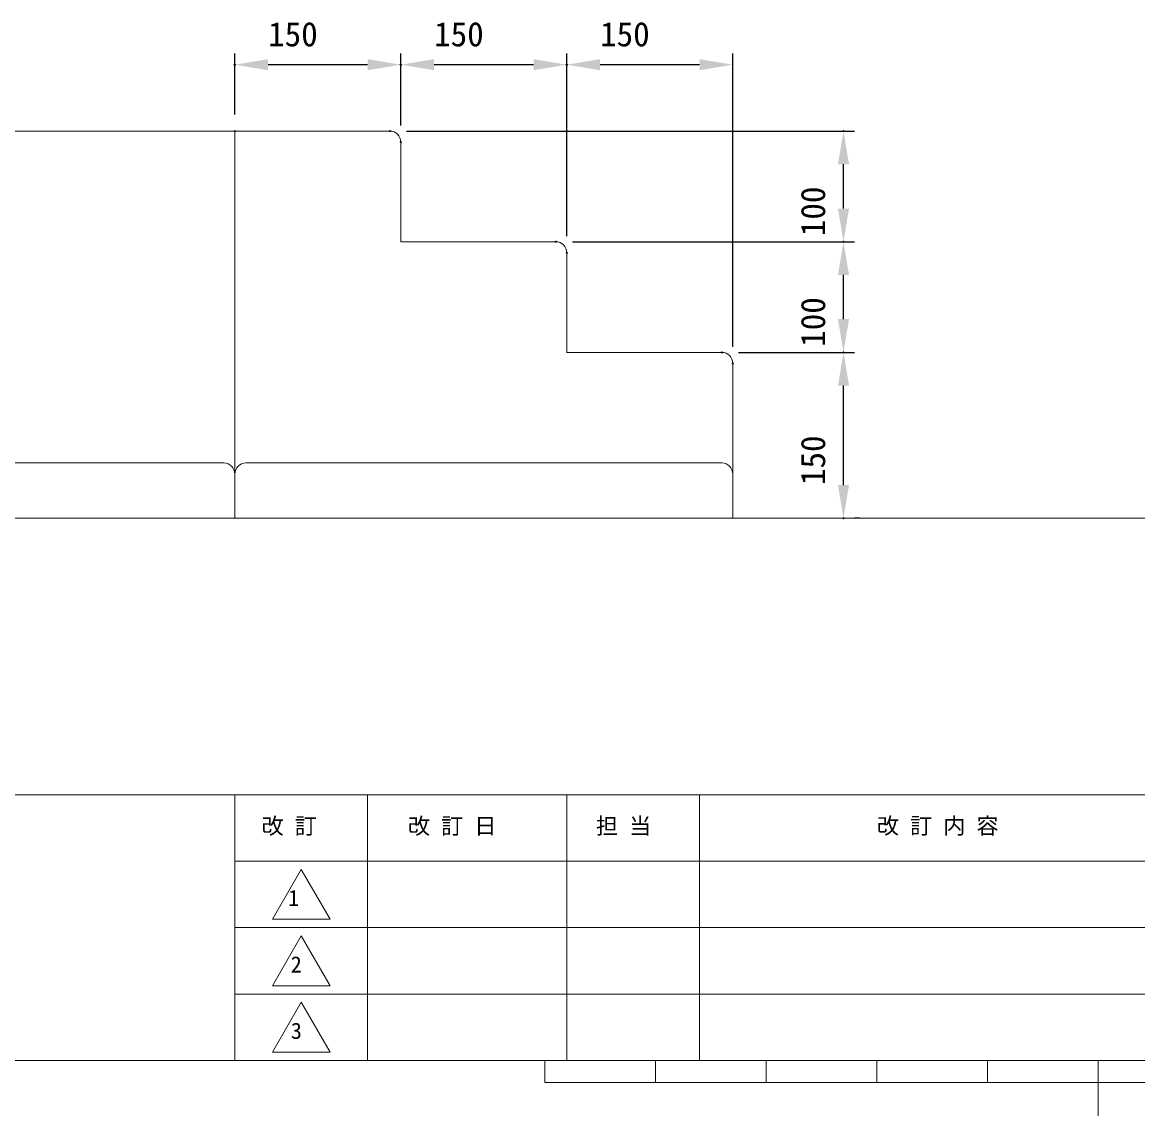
# Model space of a CAD drawing. Units: millimetres, scale not verified. Extents: x -203 to 203, y -143 to 143.
# Drawn here: x -97.2 to 3.6, y -143 to -44.2 of the extents above; entities that cross this region are included whole.
import ezdxf
from ezdxf.enums import TextEntityAlignment as Align

# ---------------------------------------------------------------- set-up
doc = ezdxf.new("R2010")
doc.units = ezdxf.units.MM
doc.header["$LTSCALE"] = 0.5
doc.header["$PDMODE"] = 32
doc.header["$PDSIZE"] = 0.1
for name, color, linetype, lineweight in [('0-1_DIMENSION_LINES$02_DIMENSI', 7, 'Continuous', 25), ('0-3_DIMENSION_LINES$03_LINES', 7, 'Continuous', 18), ('0-4_DIMENSION_LINES$04_SUB_LIN', 4, 'Continuous', 18), ('0-5_図面_FORMAT$03_TEXT', 7, 'Continuous', 18), ('0-6_図面_FORMAT$01_WAKU$OUT_LINE', 6, 'Continuous', 18), ('0-7_図面_FORMAT$01_WAKU$SUB_LINE', 7, 'Continuous', 18)]:
    doc.layers.add(name, color=color, linetype=linetype, lineweight=lineweight)
doc.layers.add('0-2_DEFPOINTS', color=7, linetype='Continuous')
doc.styles.add('ＭＳ ゴシック', font='')
doc.styles.get('ＭＳ ゴシック').set_extended_font_data('MS Gothic')

# ---------------------------------------------------------------- blocks, each defined once
blk = doc.blocks.new('D6')
at = {"layer": '0-1_DIMENSION_LINES$02_DIMENSI'}
for p, q in [((264, 192), (264, 203)), ((294, 190), (294, 203)), ((288, 201), (270, 201))]:
    blk.add_line(p, q, dxfattribs=at)
for points in [[(270, 202), (270, 200), (264, 201)], [(288, 200), (288, 202), (294, 201)]]:
    blk.add_solid(points, dxfattribs=at)
at = {"layer": '0-2_DEFPOINTS'}
for p in [(264, 201), (264, 189), (294, 187)]:
    blk.add_point(p, dxfattribs=at)
at = {"layer": '0-1_DIMENSION_LINES$02_DIMENSI', "style": 'ＭＳ ゴシック'}
blk.add_text('150', height=4.399, dxfattribs=at).set_placement((270, 203), align=Align.BOTTOM_LEFT)
blk = doc.blocks.new('D7')
at = {"layer": '0-1_DIMENSION_LINES$02_DIMENSI'}
for p, q in [((294, 190), (294, 203)), ((324, 170), (324, 203)), ((318, 201), (300, 201))]:
    blk.add_line(p, q, dxfattribs=at)
for points in [[(300, 202), (300, 200), (294, 201)], [(318, 200), (318, 202), (324, 201)]]:
    blk.add_solid(points, dxfattribs=at)
at = {"layer": '0-2_DEFPOINTS'}
for p in [(294, 201), (294, 187), (324, 167)]:
    blk.add_point(p, dxfattribs=at)
at = {"layer": '0-1_DIMENSION_LINES$02_DIMENSI', "style": 'ＭＳ ゴシック'}
blk.add_text('150', height=4.399, dxfattribs=at).set_placement((300, 203), align=Align.BOTTOM_LEFT)
blk = doc.blocks.new('D8')
at = {"layer": '0-1_DIMENSION_LINES$02_DIMENSI'}
for p, q in [((324, 170), (324, 203)), ((354, 150), (354, 203)), ((348, 201), (330, 201))]:
    blk.add_line(p, q, dxfattribs=at)
for points in [[(330, 202), (330, 200), (324, 201)], [(348, 200), (348, 202), (354, 201)]]:
    blk.add_solid(points, dxfattribs=at)
at = {"layer": '0-2_DEFPOINTS'}
for p in [(324, 201), (324, 167), (354, 147)]:
    blk.add_point(p, dxfattribs=at)
at = {"layer": '0-1_DIMENSION_LINES$02_DIMENSI', "style": 'ＭＳ ゴシック'}
blk.add_text('150', height=4.399, dxfattribs=at).set_placement((330, 203), align=Align.BOTTOM_LEFT)
blk = doc.blocks.new('D9')
at = {"layer": '0-1_DIMENSION_LINES$02_DIMENSI'}
for p, q in [((295, 189), (376, 189)), ((374, 175), (374, 183)), ((325, 169), (376, 169))]:
    blk.add_line(p, q, dxfattribs=at)
for points in [[(375, 183), (373, 183), (374, 189)], [(373, 175), (375, 175), (374, 169)]]:
    blk.add_solid(points, dxfattribs=at)
at = {"layer": '0-2_DEFPOINTS'}
for p in [(292, 189), (374, 189), (322, 169)]:
    blk.add_point(p, dxfattribs=at)
at = {"layer": '0-1_DIMENSION_LINES$02_DIMENSI', "style": 'ＭＳ ゴシック'}
blk.add_text('100', height=4.399, rotation=90, dxfattribs=at).set_placement((372, 170), align=Align.BOTTOM_LEFT)
blk = doc.blocks.new('D10')
at = {"layer": '0-1_DIMENSION_LINES$02_DIMENSI'}
for p, q in [((325, 169), (376, 169)), ((374, 155), (374, 163)), ((355, 149), (376, 149))]:
    blk.add_line(p, q, dxfattribs=at)
for points in [[(375, 163), (373, 163), (374, 169)], [(373, 155), (375, 155), (374, 149)]]:
    blk.add_solid(points, dxfattribs=at)
at = {"layer": '0-2_DEFPOINTS'}
for p in [(322, 169), (374, 169), (352, 149)]:
    blk.add_point(p, dxfattribs=at)
at = {"layer": '0-1_DIMENSION_LINES$02_DIMENSI', "style": 'ＭＳ ゴシック'}
blk.add_text('100', height=4.399, rotation=90, dxfattribs=at).set_placement((372, 150), align=Align.BOTTOM_LEFT)
blk = doc.blocks.new('D11')
at = {"layer": '0-1_DIMENSION_LINES$02_DIMENSI'}
for p, q in [((355, 149), (376, 149)), ((374, 125), (374, 143)), ((377, 119), (376, 119))]:
    blk.add_line(p, q, dxfattribs=at)
for points in [[(375, 143), (373, 143), (374, 149)], [(373, 125), (375, 125), (374, 119)]]:
    blk.add_solid(points, dxfattribs=at)
at = {"layer": '0-2_DEFPOINTS'}
for p in [(352, 149), (374, 149), (374, 119)]:
    blk.add_point(p, dxfattribs=at)
at = {"layer": '0-1_DIMENSION_LINES$02_DIMENSI', "style": 'ＭＳ ゴシック'}
blk.add_text('150', height=4.399, rotation=90, dxfattribs=at).set_placement((372, 125), align=Align.BOTTOM_LEFT)

msp = doc.modelspace()

# ---------------------------------------------------------------- linework, layer by layer
at = {"layer": '0-3_DIMENSION_LINES$03_LINES'}
for p, q in [((-64, -54), (-78, -54)), ((-33, -89), (-33, -75)), ((-77, -84), (-34, -84)), ((-158, -89), (147, -89))]:
    msp.add_line(p, q, dxfattribs=at)
for points in [[(-122, -54), (-78, -54), (-78, -89)], [(-49, -64), (-63, -64), (-63, -55)], [(-34, -74), (-48, -74), (-48, -65)]]:
    msp.add_lwpolyline(points, dxfattribs=at)
for centre, start, end in [((-64, -55), 0, 90), ((-49, -65), 0, 90), ((-34, -75), 0, 90), ((-77, -85), 90, 180), ((-34, -85), 0, 90)]:
    msp.add_arc(centre, 1, start, end, dxfattribs=at)
at = {"layer": '0-4_DIMENSION_LINES$04_SUB_LIN'}
msp.add_line((-79, -84), (-122, -84), dxfattribs=at)
msp.add_arc((-79, -85), 1, 0, 90, dxfattribs=at)
at = {"layer": '0-5_図面_FORMAT$03_TEXT'}
for p, q in [((-72, -120.75), (-74.5981, -125.25)), ((-69.4019, -125.25), (-72, -120.75)), ((-74.5981, -125.25), (-69.4019, -125.25)), ((-72, -126.75), (-74.5981, -131.25)), ((-69.4019, -131.25), (-72, -126.75)), ((-74.5981, -131.25), (-69.4019, -131.25)), ((-72, -132.75), (-74.5981, -137.25)), ((-69.4019, -137.25), (-72, -132.75)), ((-74.5981, -137.25), (-69.4019, -137.25))]:
    msp.add_line(p, q, dxfattribs=at)
at = {"layer": '0-6_図面_FORMAT$01_WAKU$OUT_LINE'}
for p, q in [((198, -114), (-198, -114)), ((-78, -114), (-78, -138)), ((198, -120), (-78, -120)), ((-198, -138), (198, -138)), ((-50, -140), (-50, -138)), ((-40, -140), (-40, -138)), ((-30, -140), (-30, -138)), ((-20, -140), (-20, -138)), ((-10, -140), (-10, -138)), ((0, -138), (0, -143)), ((-50, -140), (50, -140))]:
    msp.add_line(p, q, dxfattribs=at)
at = {"layer": '0-7_図面_FORMAT$01_WAKU$SUB_LINE'}
for p, q in [((-66, -114), (-66, -138)), ((-48, -114), (-48, -138)), ((-36, -114), (-36, -138)), ((12, -126), (-78, -126)), ((12, -132), (-78, -132))]:
    msp.add_line(p, q, dxfattribs=at)

# ---------------------------------------------------------------- block references
at = {"layer": '0-1_DIMENSION_LINES$02_DIMENSI', "xscale": 0.5, "yscale": 0.5}
for name in ['D6', 'D7', 'D8', 'D9', 'D10', 'D11']:
    msp.add_blockref(name, (-210, -148.5), dxfattribs=at)

# ---------------------------------------------------------------- texts
at = {"layer": '0-5_図面_FORMAT$03_TEXT', "style": 'ＭＳ ゴシック'}
for s, p in [('改 訂', (-75.5838, -117.9799)), ('改 訂 日', (-62.3608, -117.9799)), ('担 当', (-45.3714, -117.9799)), ('改 訂 内 容', (-19.9835, -117.964)), ('1', (-73.1918, -124.4965)), ('2', (-72.9498, -130.4965)), ('3', (-72.9398, -136.4965))]:
    msp.add_text(s, height=1.466, dxfattribs=at).set_placement(p, align=Align.BOTTOM_LEFT)

doc.saveas('drawing.dxf')
